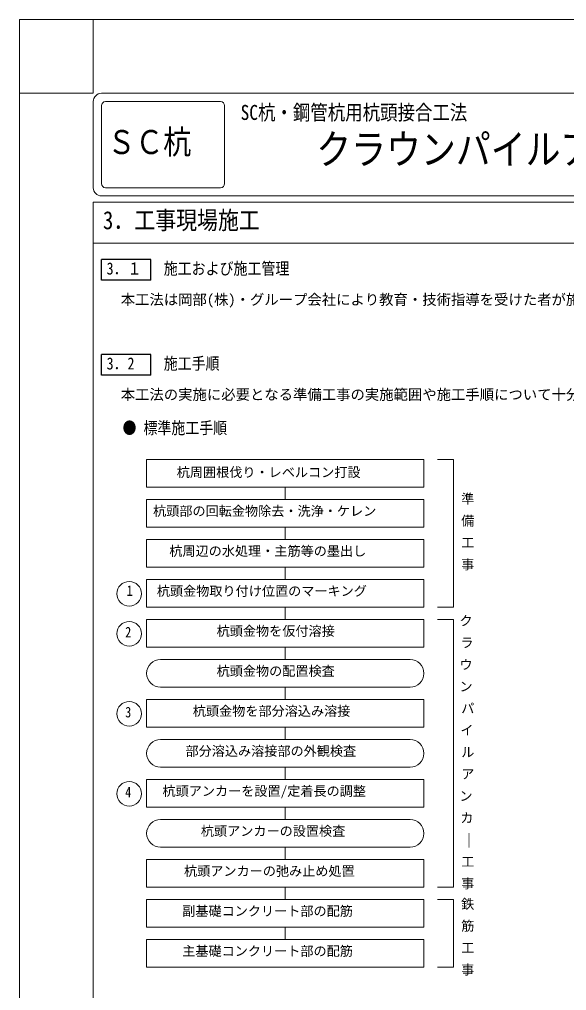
# Model space of a CAD drawing. Units: millimetres, scale not verified. Extents: x -56424 to 29700, y -21000 to 21000.
# Drawn here: x -29700 to -16365, y -2654 to 21000 of the extents above; entities that cross this region are included whole.
import ezdxf
from ezdxf.enums import TextEntityAlignment as Align

# ---------------------------------------------------------------- set-up
doc = ezdxf.new("R2010")
doc.units = ezdxf.units.MM
doc.header["$LTSCALE"] = 70
for name, color, linetype in [('0-1_01_TITLE', 7, 'Continuous'), ('0-4_02_TEXT', 7, 'Continuous'), ('0-7_06_HYOU', 7, 'Continuous'), ('0-A_09_KAKOMI', 7, 'Continuous')]:
    doc.layers.add(name, color=color, linetype=linetype)
for name, color, linetype, lineweight in [('0-3_DEFPOINTS', 7, 'Continuous', 18), ('0-5_05_SUNPOU', 3, 'Continuous', 18), ('0-8_00_WAKU', 9, 'Continuous', 18)]:
    doc.layers.add(name, color=color, linetype=linetype, lineweight=lineweight)
doc.styles.add('ＭＳ ゴシック', font='')
doc.styles.get('ＭＳ ゴシック').set_extended_font_data('MS Gothic')

# ---------------------------------------------------------------- blocks, each defined once
blk = doc.blocks.new('U19')
at = {"layer": '0-4_02_TEXT', "style": 'ＭＳ ゴシック'}
blk.add_text('本工法は岡部(株)・グループ会社により教育・技術指導を受けた者が施工及び施工管理を実施する。', height=256.6, dxfattribs=at).set_placement((2468.77, 34971.67), align=Align.BOTTOM_LEFT)
blk = doc.blocks.new('U20')
at = {"layer": '0-4_02_TEXT', "style": 'ＭＳ ゴシック'}
blk.add_text('杭頭部の回転金物除去・洗浄・ケレン', height=234.6, dxfattribs=at).set_placement((3257.76, 29839.12), align=Align.BOTTOM_LEFT)
blk = doc.blocks.new('U21')
at = {"layer": '0-4_02_TEXT', "style": 'ＭＳ ゴシック'}
blk.add_text('杭頭金物を部分溶込み溶接', height=234.6, dxfattribs=at).set_placement((4225.74, 24967.48), align=Align.BOTTOM_LEFT)
blk = doc.blocks.new('U22')
at = {"layer": '0-4_02_TEXT', "style": 'ＭＳ ゴシック'}
blk.add_text('杭頭アンカーを設置/定着長の調整', height=234.6, dxfattribs=at).set_placement((3486.53, 23018.83), align=Align.BOTTOM_LEFT)
blk = doc.blocks.new('U23')
at = {"layer": '0-4_02_TEXT', "style": 'ＭＳ ゴシック'}
blk.add_text('杭頭アンカーの設置検査', height=234.6, dxfattribs=at).set_placement((4421.76, 22044.5), align=Align.BOTTOM_LEFT)
blk = doc.blocks.new('U24')
at = {"layer": '0-4_02_TEXT', "style": 'ＭＳ ゴシック', "width": 0.85}
blk.add_text('1', height=256.6, dxfattribs=at).set_placement((2613.94, 27882.43), align=Align.BOTTOM_LEFT)
blk = doc.blocks.new('U25')
at = {"layer": '0-4_02_TEXT', "style": 'ＭＳ ゴシック'}
blk.add_text('杭頭金物を仮付溶接', height=234.6, dxfattribs=at).set_placement((4806, 26916.14), align=Align.BOTTOM_LEFT)
blk = doc.blocks.new('U26')
at = {"layer": '0-4_02_TEXT', "style": 'ＭＳ ゴシック', "width": 0.85}
blk.add_text('2', height=256.6, dxfattribs=at).set_placement((2577.61, 26871.82), align=Align.BOTTOM_LEFT)
blk = doc.blocks.new('U27')
at = {"layer": '0-4_02_TEXT', "style": 'ＭＳ ゴシック', "width": 0.85}
blk.add_text('3', height=256.6, dxfattribs=at).set_placement((2577.61, 24923.16), align=Align.BOTTOM_LEFT)
blk = doc.blocks.new('U28')
at = {"layer": '0-4_02_TEXT', "style": 'ＭＳ ゴシック', "width": 0.85}
blk.add_text('4', height=256.6, dxfattribs=at).set_placement((2577.61, 22974.51), align=Align.BOTTOM_LEFT)
blk = doc.blocks.new('U43')
at = {"layer": '0-4_02_TEXT', "style": 'ＭＳ ゴシック'}
blk.add_text('杭周辺の水処理・主筋等の墨出し', height=234.6, dxfattribs=at).set_placement((3653.14, 28864.79), align=Align.BOTTOM_LEFT)
blk = doc.blocks.new('U44')
at = {"layer": '0-4_02_TEXT', "style": 'ＭＳ ゴシック'}
blk.add_text('杭頭金物取り付け位置のマーキング', height=234.6, dxfattribs=at).set_placement((3349.01, 27890.47), align=Align.BOTTOM_LEFT)
blk = doc.blocks.new('U45')
at = {"layer": '0-4_02_TEXT', "style": 'ＭＳ ゴシック'}
blk.add_text('部分溶込み溶接部の外観検査', height=234.6, dxfattribs=at).set_placement((4047.79, 23993.15), align=Align.BOTTOM_LEFT)
blk = doc.blocks.new('U46')
at = {"layer": '0-4_02_TEXT', "style": 'ＭＳ ゴシック'}
blk.add_text('杭頭金物の配置検査', height=234.6, dxfattribs=at).set_placement((4806, 25941.81), align=Align.BOTTOM_LEFT)
blk = doc.blocks.new('U47')
at = {"layer": '0-4_02_TEXT', "style": 'ＭＳ ゴシック'}
blk.add_text('杭頭アンカーの弛み止め処置', height=234.6, dxfattribs=at).set_placement((4011.76, 21070.17), align=Align.BOTTOM_LEFT)
blk = doc.blocks.new('U48')
at = {"layer": '0-4_02_TEXT', "style": 'ＭＳ ゴシック'}
for s, p in [('準', (10766.68, 30135.81)), ('備', (10766.68, 29602.48)), ('工', (10766.68, 29069.15)), ('事', (10766.68, 28535.81))]:
    blk.add_text(s, height=234.6, dxfattribs=at).set_placement(p, align=Align.BOTTOM_LEFT)
blk = doc.blocks.new('U49')
at = {"layer": '0-4_02_TEXT', "style": 'ＭＳ ゴシック'}
for s, p in [('ク', (10724.01, 27165.44)), ('ラ', (10745.35, 26632.11)), ('ウ', (10724.01, 26098.78)), ('ン', (10724.01, 25565.44)), ('パ', (10766.68, 25032.11)), ('イ', (10745.35, 24498.78)), ('ル', (10766.68, 23965.44)), ('ア', (10766.68, 23432.11)), ('ン', (10724.01, 22898.78)), ('カ\u3000', (10745.35, 22365.44)), ('工', (10766.68, 21298.78)), ('事', (10766.68, 20765.44))]:
    blk.add_text(s, height=234.6, dxfattribs=at).set_placement(p, align=Align.BOTTOM_LEFT)
blk = doc.blocks.new('U50')
at = {"layer": '0-4_02_TEXT', "style": 'ＭＳ ゴシック'}
blk.add_text('|', height=234.6, dxfattribs=at).set_placement((10877.21, 21844.54), align=Align.BOTTOM_LEFT)
blk = doc.blocks.new('U52')
at = {"layer": '0-4_02_TEXT', "style": 'ＭＳ ゴシック'}
blk.add_text('杭周囲根伐り・レベルコン打設', height=234.6, dxfattribs=at).set_placement((3834.24, 30783.35), align=Align.BOTTOM_LEFT)
blk = doc.blocks.new('U53')
at = {"layer": '0-4_02_TEXT', "style": 'ＭＳ ゴシック'}
blk.add_text('副基礎コンクリート部の配筋', height=234.6, dxfattribs=at).set_placement((3967.45, 20095.84), align=Align.BOTTOM_LEFT)
blk = doc.blocks.new('U54')
at = {"layer": '0-4_02_TEXT', "style": 'ＭＳ ゴシック'}
blk.add_text('本工法の実施に必要となる準備工事の実施範囲や施工手順について十分に協議する。', height=256.6, dxfattribs=at).set_placement((2468.77, 32658.58), align=Align.BOTTOM_LEFT)
blk = doc.blocks.new('U59')
at = {"layer": '0-4_02_TEXT', "style": 'ＭＳ ゴシック'}
blk.add_text('主基礎コンクリート部の配筋', height=234.6, dxfattribs=at).set_placement((3967.45, 19121.51), align=Align.BOTTOM_LEFT)
blk = doc.blocks.new('U60')
at = {"layer": '0-4_02_TEXT', "style": 'ＭＳ ゴシック'}
for s, p in [('鉄', (10766.68, 20266.94)), ('筋', (10766.68, 19733.61)), ('工', (10766.68, 19200.28)), ('事', (10766.68, 18666.94))]:
    blk.add_text(s, height=234.6, dxfattribs=at).set_placement(p, align=Align.BOTTOM_LEFT)

msp = doc.modelspace()

# ---------------------------------------------------------------- linework, layer by layer
at = {"layer": '0-3_DEFPOINTS'}
for p, q in [((-29700, 21000), (29700, 21000)), ((-29700, 21000), (-29700, -21000)), ((-27900, 21000), (-27900, 19200)), ((-29700, 19200), (-27900, 19200))]:
    msp.add_line(p, q, dxfattribs=at)
at = {"layer": '0-5_05_SUNPOU'}
for p, q in [((-23220.43, 9606.19), (-23220.43, 9306.19)), ((-23220.43, 8631.86), (-23220.43, 8331.86)), ((-23220.43, 7657.53), (-23220.43, 7357.53)), ((-23220.43, 6683.2), (-23220.43, 6383.2)), ((-19508.7, 6683.2), (-19122.89, 6683.2)), ((-23220.43, 5708.88), (-23220.43, 5408.88)), ((-26261.78, 5408.88), (-20179.08, 5408.88)), ((-20179.08, 4734.55), (-26261.78, 4734.55)), ((-23220.43, 4734.55), (-23220.43, 4434.55)), ((-23220.43, 3760.22), (-23220.43, 3460.22)), ((-26261.78, 3460.22), (-20179.08, 3460.22)), ((-20179.08, 2785.89), (-26261.78, 2785.89)), ((-23220.43, 2785.89), (-23220.43, 2485.89)), ((-23220.43, 1811.56), (-23220.43, 1511.56)), ((-26261.78, 1511.56), (-20179.08, 1511.56)), ((-20179.08, 837.24), (-26261.78, 837.24)), ((-23220.43, 837.24), (-23220.43, 537.24)), ((-23220.43, -137.09), (-23220.43, -437.09)), ((-19508.7, -137.09), (-19122.89, -137.09)), ((-23220.43, -1111.42), (-23220.43, -1411.42)), ((-19508.7, -2085.75), (-19122.89, -2085.75))]:
    msp.add_line(p, q, dxfattribs=at)
for points in [[(-26598.94, 10280.52), (-19841.91, 10280.52), (-19841.91, 9606.19), (-26598.94, 9606.19)], [(-26598.94, 9306.19), (-19841.91, 9306.19), (-19841.91, 8631.86), (-26598.94, 8631.86)], [(-26598.94, 8331.86), (-19841.91, 8331.86), (-19841.91, 7657.53), (-26598.94, 7657.53)], [(-26598.94, 7357.53), (-19841.91, 7357.53), (-19841.91, 6683.2), (-26598.94, 6683.2)], [(-26598.94, 6383.2), (-19841.91, 6383.2), (-19841.91, 5708.88), (-26598.94, 5708.88)], [(-26598.94, 4434.55), (-19841.91, 4434.55), (-19841.91, 3760.22), (-26598.94, 3760.22)], [(-26598.94, 2485.89), (-19841.91, 2485.89), (-19841.91, 1811.56), (-26598.94, 1811.56)], [(-26598.94, 537.24), (-19841.91, 537.24), (-19841.91, -137.09), (-26598.94, -137.09)], [(-26598.94, -437.09), (-19841.91, -437.09), (-19841.91, -1111.42), (-26598.94, -1111.42)], [(-26598.94, -1411.42), (-19841.91, -1411.42), (-19841.91, -2085.75), (-26598.94, -2085.75)]]:
    msp.add_lwpolyline(points, close=True, dxfattribs=at)
for points in [[(-19508.7, 10280.52), (-19122.89, 10280.52), (-19122.89, 6683.2)], [(-19508.7, 6383.2), (-19122.89, 6383.2), (-19122.89, -137.09)], [(-19508.7, -437.09), (-19122.89, -437.09), (-19122.89, -2085.75)]]:
    msp.add_lwpolyline(points, dxfattribs=at)
for centre in [(-27024.59, 7010.99), (-27024.59, 6036.66), (-27024.59, 4088), (-27024.59, 2139.35)]:
    msp.add_circle(centre, 300, dxfattribs=at)
for centre, start, end in [((-26261.78, 5071.71), 90, 270), ((-20179.08, 5071.71), 270, 90), ((-26261.78, 3123.06), 90, 270), ((-20179.08, 3123.06), 270, 90), ((-26261.78, 1174.4), 90, 270), ((-20179.08, 1174.4), 270, 90)]:
    msp.add_arc(centre, 337.16, start, end, dxfattribs=at)
at = {"layer": '0-8_00_WAKU'}
for p, q in [((-27700, 19200), (27700, 19200)), ((-27900, 16900), (-27900, 19000)), ((-27600, 19000), (-24800, 19000)), ((-27700, 17000), (-27700, 18900)), ((-24700, 17000), (-24700, 18900)), ((-27600, 16900), (-24800, 16900)), ((-27700, 16700), (27700, 16700)), ((-27900, -16700), (-27900, 16550)), ((-27900, 16550), (27900, 16550)), ((-27900, 15550), (27900, 15550))]:
    msp.add_line(p, q, dxfattribs=at)
for centre, radius, start, end in [((-27700, 19000), 200, 90, 180), ((-27600, 18900), 100, 90, 180), ((-24800, 18900), 100, 0, 90), ((-27700, 16900), 200, 180, 270), ((-27600, 17000), 100, 180, 270), ((-24800, 17000), 100, 270, 0)]:
    msp.add_arc(centre, radius, start, end, dxfattribs=at)
at = {"layer": '0-A_09_KAKOMI'}
for p, q in [((-26500, 15150), (-27700, 15150)), ((-27700, 14650), (-27700, 15150)), ((-26500, 14650), (-26500, 15150)), ((-26500, 14650), (-27700, 14650)), ((-26500, 12836.91), (-27700, 12836.91)), ((-27700, 12336.91), (-27700, 12836.91)), ((-26500, 12336.91), (-26500, 12836.91)), ((-26500, 12336.91), (-27700, 12336.91))]:
    msp.add_line(p, q, dxfattribs=at)

# ---------------------------------------------------------------- block references
at = {"layer": '0-7_06_HYOU'}
for name in ['U19', 'U54', 'U52', 'U48', 'U20', 'U43', 'U24', 'U44', 'U49', 'U26', 'U25', 'U46', 'U21', 'U27', 'U45', 'U28', 'U22', 'U23', 'U50', 'U47', 'U60', 'U53', 'U59']:
    msp.add_blockref(name, (-29700, -21000), dxfattribs=at)

# ---------------------------------------------------------------- texts
at = {"layer": '0-1_01_TITLE', "style": 'ＭＳ ゴシック', "width": 0.85}
for s, height, p in [('SC杭・鋼管杭用杭頭接合工法', 366.6, (-24309.75, 18441.28)), ('ＳＣ杭', 586.5, (-27554.1, 17544.07)), ('クラウンパイルアンカー工法\u3000標準図', 733.1, (-22463.64, 17252.1)), ('3．工事現場施工', 439.9, (-27665.31, 15758.12))]:
    msp.add_text(s, height=height, dxfattribs=at).set_placement(p, align=Align.BOTTOM_LEFT)
at = {"layer": '0-4_02_TEXT', "style": 'ＭＳ ゴシック', "width": 0.85}
for s, p in [('3．１', (-27575.15, 14698.67)), ('施工および施工管理', (-26182.71, 14698.67)), ('施工手順', (-26182.71, 12385.58)), ('3．2', (-27575.15, 12385.58)), ('● 標準施工手順', (-27186.65, 10816.16))]:
    msp.add_text(s, height=293.3, dxfattribs=at).set_placement(p, align=Align.BOTTOM_LEFT)

doc.saveas('drawing.dxf')
